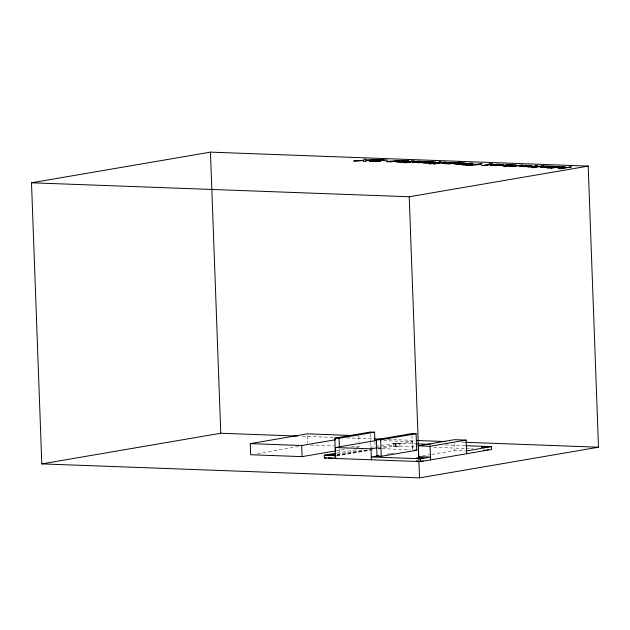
<?xml version="1.0" encoding="UTF-8"?>
<svg xmlns="http://www.w3.org/2000/svg" width="630" height="630" viewBox="0 0 630 630"><rect width="100%" height="100%" fill="white"/><g stroke="black" fill="none" stroke-linecap="round" stroke-linejoin="round"><path stroke-width="0.47" stroke-dasharray="3.15 2.36" d="M393.136 443.859L399.829 443.599L399.932 446.41L396.68 446.875L393.238 446.678L393.136 443.859L399.829 443.599M393.238 446.678L399.932 446.41M257.45 453.576L299.022 446.457M335.963 450.844L347.563 448.851M356.265 447.363L359.163 446.867L359.029 443.166M336.743 453.096L356.879 449.647M370.306 447.347L395.231 443.079L414.879 443.803M337.357 454.293L364.242 449.694M377.787 447.686L412.65 441.717L412.949 449.836M337.129 454.687L339.664 454.781L369.424 449.686M336.585 455.482L370.471 449.678M336.853 455.907L373.283 449.67M378.079 448.844L395.341 445.89L414.981 446.615M386.804 454.317L389.71 453.813M390.679 453.647L394.545 452.986M422.423 456.002L430.967 454.545M431.912 454.38L454.702 450.481L465.617 450.883M302.416 436.259L333.892 437.425M346.681 437.897L373.243 438.882M387.993 439.425L414.556 440.409M461.774 442.158L464.719 442.26M383.702 440.646L412.65 441.717M445.331 444.93L464.979 445.654M433.645 447.308L465.082 448.473M466.066 448.505L472.941 448.765M310.637 445.071L333.932 445.938M351.398 446.583L359.163 446.867M378.213 448.552L381.111 448.662M382.071 448.694L410.051 449.733M333.034 457.356L334.672 457.577L334.569 454.765M454.451 443.599L454.702 450.481M411.957 435.519L412.492 450.08M395.231 443.079L395.341 445.89M374.937 441.898L375.11 446.757M370.424 433.976L370.708 441.748M370.747 442.717L370.92 447.568M358.761 435.763L358.998 442.244M339.452 448.954L339.664 454.781M307.385 435.708L307.653 443.11"/><path stroke-width="0.94" d="M423.171 460.821L420.872 461.239M328.214 457.726L332.223 457.978M487.462 449.93L488.203 449.662L487.022 449.489M417.304 460.829L416.454 461.105L417.58 461.294M31.5 182.787L210.467 152.137L588.192 166.115L598.5 447.213L419.533 477.863L41.808 463.885L31.5 182.787L409.224 196.757L588.192 166.115M41.808 463.885L220.776 433.243L297.502 436.078M334.995 451.009L302.124 456.632L250.685 454.734L250.275 443.63L307.314 433.857L352.934 435.55M335.436 454.624L334.837 438.118L370.353 432.038L374.582 432.188L374.897 440.929M334.837 438.118L339.058 438.275L374.582 432.188M250.275 443.63L301.715 445.528L335.554 439.74M376.433 439.645L411.886 433.574L416.099 433.731L416.706 450.237L381.252 456.309L377.039 456.151L376.433 439.645L380.646 439.803L416.099 433.731M335.719 458.459L335.317 447.52L376.953 440.394M465.964 445.694L491.502 446.638L491.605 449.45L420.651 461.601L324.387 458.041L324.285 455.23L335.79 453.253M335.317 447.52L371.015 448.844L376.819 447.851M324.387 458.041L326.301 457.711M378.087 455.805L371.314 456.97L420.549 458.79L430.447 457.097L418.627 456.655L418.226 445.851L454.301 439.677L466.129 440.11L466.625 453.726M418.226 445.851L430.054 446.292L466.129 440.11M377.039 456.151L378.953 455.829M466.523 450.915L491.502 446.638M485.226 450.135L483.541 450.166M374.228 438.913L381.111 439.173M416.524 440.48L445.048 441.535M465.704 442.299L598.5 447.213M415.863 443.843L430.597 444.386M414.178 450.143L416.706 450.237M324.285 455.23L335.617 455.647M493.888 165.43L492.369 165.249L497.33 164.422L501.385 164.635L492.707 165.619L490.227 165.202L497.361 164.225L503.52 164.532L497.464 165.556A5.371 0.535 -2.1 0 1 493.857 165.643M430.054 446.292L430.55 459.908M420.549 458.79L420.651 461.601M409.224 196.757L419.533 477.863M380.646 439.803L381.252 456.309M371.015 448.844L371.416 459.782M339.058 438.275L339.381 447.016M301.715 445.528L302.124 456.632M210.467 152.137L220.776 433.243M369.621 161.264L377.709 161.556L380.575 161.201L371.944 161.296L387.576 160.075L377.968 159.721L376.74 159.933L384.387 160.217L369.621 161.264M442.291 163.422L449.474 163.965L460.231 162.123L454.529 162.737L447.891 162.524L442.291 163.422M412.288 162.39L419.186 162.705L421.565 162.453L414.477 162.343L426.203 161.658L417.595 161.178L412.288 162.39M540.272 167.123L547.171 167.438L549.549 167.186L542.462 167.084L554.187 166.391L545.58 165.911L540.272 167.123M501.236 165.611L507.654 165.926L503.811 166.588L505.528 166.651L516.143 164.832L508.355 164.635L501.236 165.611M408.925 161.028L402.861 162.052A5.371 0.535 -2.1 0 1 399.255 162.146C387.82 161.737 407.728 159.886 408.925 161.028M397.798 161.65C406.665 162.768 411.91 159.256 397.798 161.65M366.093 160.414L365.746 161.469L363.313 161.382L363.699 160.555L353.698 161.028L363.675 160.319L364.045 159.209L366.463 159.296L365.983 160.185L376.653 159.673L366.093 160.414M481.556 447.064L488.1 446.851L481.556 447.064M435.598 162.036C434.999 163.619 415.131 162.989 425.321 162.54L424.848 162.768L428.833 162.871L433.479 162.123L426.006 162.067L427.849 161.855A4.465 0.441 -2.1 0 1 430.652 161.705L435.598 162.036M535.177 165.54L534.587 166.517L527.688 166.863L537.729 166.556L531.586 167.612L533.279 167.667L543.863 165.855L536.807 166.407L537.429 165.619L535.177 165.54M416.414 458.199L423.069 458.002L416.414 458.199M453.143 162.823L448.686 163.587L444.465 163.438L448.922 162.682L453.143 162.823M512.119 165.021L508.3 165.737L503.472 165.603L507.701 164.879L512.119 165.021M328.112 454.915L334.569 454.765L328.112 454.915M453.726 163.745L459.396 164.241L466.625 163.28L460.026 162.887L456.908 163.146L464.538 163.249L453.726 163.745M519.38 166.178L525.058 166.666L532.287 165.714L525.688 165.312L522.561 165.572L530.2 165.674L519.38 166.178M414.705 161.154L408.831 162.249L410.248 162.304L409.193 162.485L403.838 162.737L412.335 161.256L411.012 161.154L412.036 160.981L414.705 161.154M492.605 164.036L486.73 165.131L488.148 165.186L487.084 165.367L481.737 165.611L490.227 164.139L488.911 164.036L489.935 163.863L492.605 164.036M467.192 163.855L467.586 164.123C449.899 165.28 481.32 165.918 482.147 163.572L475.658 164.28L469.46 163.965L472.602 163.225L470.216 163.131L467.192 163.855M455.931 163.698L462.333 163.776L455.931 163.698M521.593 166.123L527.987 166.202L521.593 166.123M464.696 164.619L470.846 165.107L474.461 164.485L464.696 164.619M562.905 166.903L558.078 168.588L560.865 168.69L571.449 166.879L560.716 168.344L565.519 166.659L550.565 167.966L559.534 166.438L557.684 166.367L547.1 168.178L562.905 166.903M423.935 161.745L416.556 161.965L423.935 161.745M551.919 166.477L544.54 166.698L551.919 166.477M387.513 161.422L386.143 161.658L391.38 161.823L399.097 160.5L387.513 161.422M430.534 163.564L429.062 163.816L432.322 163.627L430.534 163.564M439.645 162.005L431.967 163.32L441.433 162.067L439.645 162.005M444.071 162.17L433.487 163.981L445.835 162.233L444.071 162.17M511.048 165.997L509.678 166.226L514.915 166.391L522.624 165.076L511.048 165.997"/></g></svg>
